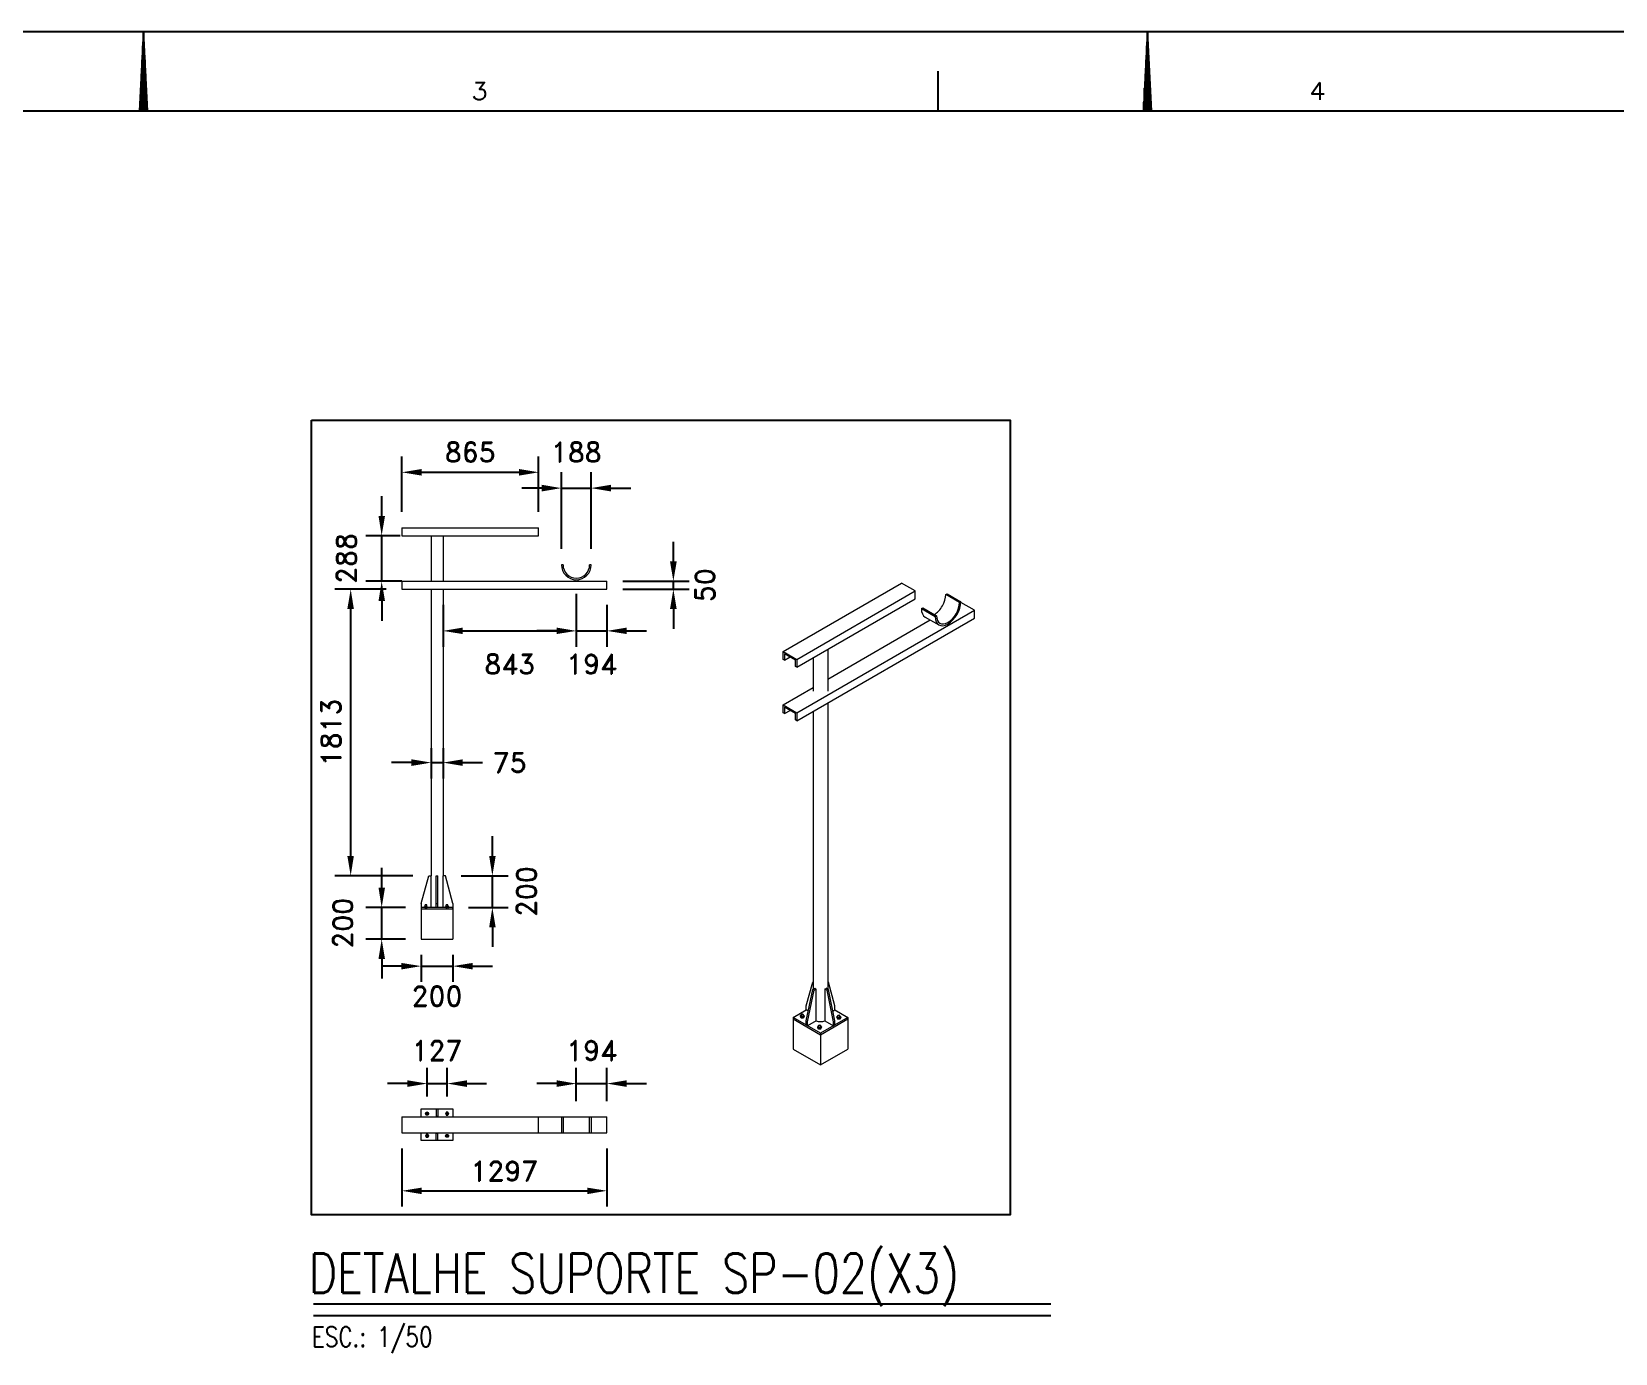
# Model space of a CAD drawing. Header units: millimetres. Extents: x -312439 to 477422, y -331570 to 212570.
# Drawn here: x 347909 to 357926, y 72736 to 81095 of the extents above; entities that cross this region are included whole.
import ezdxf
from ezdxf.enums import TextEntityAlignment as Align

# ---------------------------------------------------------------- set-up
doc = ezdxf.new("R2010")
doc.units = ezdxf.units.MM
for name, color, linetype in [('1', 7, 'Continuous'), ('2', 2, 'Continuous'), ('4', 4, 'Continuous'), ('FORMATO A1', 1, 'Continuous')]:
    doc.layers.add(name, color=color, linetype=linetype)
doc.styles.add('ROMAND', font='ROMAND.SHX')
doc.styles.add('ROMANS', font='romans.shx', dxfattribs={"height": 187.5})
doc.dimstyles.new('1-50 (MILIMETRO)', dxfattribs={"dimscale": 0, "dimtxt": 125, "dimasz": 125, "dimexe": 100, "dimexo": 100, "dimgap": 50, "dimtad": 0, "dimdec": 0, "dimzin": 0, "dimdsep": 46, "dimtxsty": 'ROMAND', "dimcen": -390, "dimclrd": 1, "dimclre": 1, "dimclrt": 3, "dimadec": 0, "dimazin": 0, "dimtfac": 1, "dimtdec": 0, "dimtix": 1, "dimtmove": 2, "dimatfit": 2, "dimfxl": 1, "dimtvp": 1, "dimtolj": 1, "dimtzin": 0, "dimarcsym": 0})

# ---------------------------------------------------------------- blocks, each defined once
blk = doc.blocks.new('A$C2D342850')
at = {"layer": 'FORMATO A1', "color": 1, "linetype": 'Continuous'}
for p, q in [((84100, 0), (0, 0)), ((21450, 0), (21399.5, -1000)), ((21450, -1000), (21450, 0)), ((21500.5, -1000), (21450, 0)), ((34150, 0), (34099.5, -1000)), ((34150, -1000), (34150, 0)), ((34200.5, -1000), (34150, 0)), ((21441, -1000), (21441, -178.22)), ((21459, -1000), (21459, -178.22)), ((34141, -1000), (34141, -178.22)), ((34159, -1000), (34159, -178.22)), ((21432, -1000), (21432, -356.44)), ((21468, -1000), (21468, -356.44)), ((34132, -1000), (34132, -356.44)), ((34168, -1000), (34168, -356.44)), ((21423, -1000), (21423, -534.65)), ((21477, -1000), (21477, -534.65)), ((31500, -1000), (31500, -500)), ((34123, -1000), (34123, -534.65)), ((34177, -1000), (34177, -534.65)), ((21414, -1000), (21414, -712.87)), ((21486, -1000), (21486, -712.87)), ((34114, -1000), (34114, -712.87)), ((34186, -1000), (34186, -712.87)), ((36331.76, -643.44), (36331.76, -860)), ((21405, -1000), (21405, -891.09)), ((21495, -1000), (21495, -891.09)), ((34105, -1000), (34105, -891.09)), ((34195, -1000), (34195, -891.09))]:
    blk.add_line(p, q, dxfattribs=at)
at = {"layer": 'FORMATO A1', "color": 2, "linetype": 'Continuous'}
blk.add_line((2500, -1000), (83100, -1000), dxfattribs=at)
at = {"layer": 'FORMATO A1', "color": 1, "linetype": 'Continuous'}
for points in [[(25649.26, -643.44), (25762.7, -643.44), (25700.83, -725.94), (25731.76, -725.94), (25752.39, -736.25), (25762.7, -746.56), (25773.01, -777.5), (25773.01, -798.12), (25762.7, -829.06), (25742.08, -849.69), (25711.14, -860), (25680.2, -860), (25649.26, -849.69), (25638.95, -839.37), (25628.64, -818.75)], [(36331.76, -643.44), (36228.64, -787.81), (36383.33, -787.81)]]:
    blk.add_lwpolyline(points, dxfattribs=at)
blk = doc.blocks.new('*D182')
at = {"color": 1, "lineweight": -2, "transparency": 16777216}
for p, q in [((350410, 74360), (350410, 74542)), ((350537, 74360), (350537, 74542)), ((350285, 74442), (350160, 74442)), ((350410, 74442), (350537, 74442)), ((350662, 74442), (350787, 74442))]:
    blk.add_line(p, q, dxfattribs=at)
at = {"color": 1, "transparency": 16777216}
for points in [[(350285, 74463), (350285, 74421), (350410, 74442)], [(350662, 74463), (350662, 74421), (350537, 74442)]]:
    blk.add_solid(points, dxfattribs=at)
at = {"layer": 'Defpoints', "color": 0, "transparency": 16777216}
for p in [(350537, 74442), (350410, 74260), (350537, 74260)]:
    blk.add_point(p, dxfattribs=at)
at = {"color": 3, "transparency": 16777216, "insert": (350473, 74651), "char_height": 125, "attachment_point": 5, "style": 'ROMAND'}
blk.add_mtext('\\A1;127', dxfattribs=at)
blk = doc.blocks.new('*D183')
at = {"color": 1, "lineweight": -2, "transparency": 16777216}
for p, q in [((351354, 74331), (351354, 74542)), ((351548, 74331), (351548, 74542)), ((351229, 74442), (351104, 74442)), ((351354, 74442), (351548, 74442)), ((351673, 74442), (351798, 74442))]:
    blk.add_line(p, q, dxfattribs=at)
at = {"color": 1, "transparency": 16777216}
for points in [[(351229, 74463), (351229, 74421), (351354, 74442)], [(351673, 74463), (351673, 74421), (351548, 74442)]]:
    blk.add_solid(points, dxfattribs=at)
at = {"layer": 'Defpoints', "color": 0, "transparency": 16777216}
for p in [(351548, 74442), (351354, 74231), (351548, 74231)]:
    blk.add_point(p, dxfattribs=at)
at = {"color": 3, "transparency": 16777216, "insert": (351451, 74651), "char_height": 125, "attachment_point": 5, "style": 'ROMAND'}
blk.add_mtext('\\A1;194', dxfattribs=at)
blk = doc.blocks.new('*D184')
at = {"color": 1, "lineweight": -2, "transparency": 16777216}
for p, q in [((350251, 74031), (350251, 73664)), ((351548, 74031), (351548, 73664)), ((350376, 73764), (351423, 73764))]:
    blk.add_line(p, q, dxfattribs=at)
at = {"color": 1, "transparency": 16777216}
for points in [[(350376, 73784), (350376, 73743), (350251, 73764)], [(351423, 73784), (351423, 73743), (351548, 73764)]]:
    blk.add_solid(points, dxfattribs=at)
at = {"layer": 'Defpoints', "color": 0, "transparency": 16777216}
for p in [(350251, 74131), (351548, 74131), (351548, 73764)]:
    blk.add_point(p, dxfattribs=at)
at = {"color": 3, "transparency": 16777216, "insert": (350899, 73889), "char_height": 125, "attachment_point": 5, "style": 'ROMAND'}
blk.add_mtext('\\A1;1297', dxfattribs=at)
blk = doc.blocks.new('*D185')
at = {"color": 1, "lineweight": -2, "transparency": 16777216}
for p, q in [((350373, 75256), (350373, 75085)), ((350573, 75256), (350573, 75085)), ((350248, 75185), (350123, 75185)), ((350373, 75185), (350573, 75185)), ((350698, 75185), (350823, 75185))]:
    blk.add_line(p, q, dxfattribs=at)
at = {"color": 1, "transparency": 16777216}
for points in [[(350248, 75205), (350248, 75164), (350373, 75185)], [(350698, 75205), (350698, 75164), (350573, 75185)]]:
    blk.add_solid(points, dxfattribs=at)
at = {"layer": 'Defpoints', "color": 0, "transparency": 16777216}
for p in [(350373, 75356), (350573, 75356), (350573, 75185)]:
    blk.add_point(p, dxfattribs=at)
at = {"color": 3, "transparency": 16777216, "insert": (350473, 74995), "char_height": 125, "attachment_point": 5, "style": 'ROMAND'}
blk.add_mtext('\\A1;200', dxfattribs=at)
blk = doc.blocks.new('*D186')
at = {"color": 1, "lineweight": -2, "transparency": 16777216}
for p, q in [((350123, 75681), (350123, 75806)), ((350273, 75556), (350023, 75556)), ((350123, 75356), (350123, 75556)), ((350273, 75356), (350023, 75356)), ((350123, 75231), (350123, 75106))]:
    blk.add_line(p, q, dxfattribs=at)
at = {"color": 1, "transparency": 16777216}
for points in [[(350103, 75681), (350144, 75681), (350123, 75556)], [(350103, 75231), (350144, 75231), (350123, 75356)]]:
    blk.add_solid(points, dxfattribs=at)
at = {"layer": 'Defpoints', "color": 0, "transparency": 16777216}
for p in [(350123, 75556), (350373, 75556), (350373, 75356)]:
    blk.add_point(p, dxfattribs=at)
at = {"color": 3, "transparency": 16777216, "insert": (349877, 75456), "char_height": 125, "attachment_point": 5, "rotation": 90, "style": 'ROMAND'}
blk.add_mtext('\\A1;200', dxfattribs=at)
blk = doc.blocks.new('*D187')
at = {"color": 1, "lineweight": -2, "transparency": 16777216}
for p, q in [((350823, 75881), (350823, 76006)), ((350626, 75756), (350923, 75756)), ((350823, 75556), (350823, 75756)), ((350673, 75556), (350923, 75556)), ((350823, 75431), (350823, 75306))]:
    blk.add_line(p, q, dxfattribs=at)
at = {"color": 1, "transparency": 16777216}
for points in [[(350803, 75881), (350844, 75881), (350823, 75756)], [(350803, 75431), (350844, 75431), (350823, 75556)]]:
    blk.add_solid(points, dxfattribs=at)
at = {"layer": 'Defpoints', "color": 0, "transparency": 16777216}
for p in [(350526, 75756), (350823, 75756), (350573, 75556)]:
    blk.add_point(p, dxfattribs=at)
at = {"color": 3, "transparency": 16777216, "insert": (351039, 75656), "char_height": 125, "attachment_point": 5, "rotation": 90, "style": 'ROMAND'}
blk.add_mtext('\\A1;200', dxfattribs=at)
blk = doc.blocks.new('*D188')
at = {"color": 1, "lineweight": -2, "transparency": 16777216}
for p, q in [((350151, 77569), (349827, 77569)), ((349927, 75881), (349927, 77444)), ((350321, 75756), (349827, 75756))]:
    blk.add_line(p, q, dxfattribs=at)
at = {"color": 1, "transparency": 16777216}
for points in [[(349906, 77444), (349947, 77444), (349927, 77569)], [(349906, 75881), (349947, 75881), (349927, 75756)]]:
    blk.add_solid(points, dxfattribs=at)
at = {"layer": 'Defpoints', "color": 0, "transparency": 16777216}
for p in [(349927, 77569), (350251, 77569), (350421, 75756)]:
    blk.add_point(p, dxfattribs=at)
at = {"color": 3, "transparency": 16777216, "insert": (349802, 76663), "char_height": 125, "attachment_point": 5, "rotation": 90, "style": 'ROMAND'}
blk.add_mtext('\\A1;1813', dxfattribs=at)
blk = doc.blocks.new('*D31')
at = {"color": 1, "lineweight": -2, "transparency": 16777216}
for p, q in [((350123, 78032), (350123, 78157)), ((350241, 77907), (350023, 77907)), ((350123, 77619), (350123, 77907)), ((350250, 77619), (350023, 77619)), ((350123, 77494), (350123, 77369))]:
    blk.add_line(p, q, dxfattribs=at)
at = {"color": 1, "transparency": 16777216}
for points in [[(350103, 78032), (350144, 78032), (350123, 77907)], [(350103, 77494), (350144, 77494), (350123, 77619)]]:
    blk.add_solid(points, dxfattribs=at)
at = {"layer": 'Defpoints', "color": 0, "transparency": 16777216}
for p in [(350123, 77907), (350341, 77907), (350350, 77619)]:
    blk.add_point(p, dxfattribs=at)
at = {"color": 3, "transparency": 16777216, "insert": (349900, 77763), "char_height": 125, "attachment_point": 5, "rotation": 90, "style": 'ROMAND'}
blk.add_mtext('\\A1;288', dxfattribs=at)
blk = doc.blocks.new('*D191')
at = {"color": 1, "lineweight": -2, "transparency": 16777216}
for p, q in [((350251, 78057), (350251, 78408)), ((351116, 78057), (351116, 78408)), ((350376, 78308), (350991, 78308))]:
    blk.add_line(p, q, dxfattribs=at)
at = {"color": 1, "transparency": 16777216}
for points in [[(350376, 78329), (350376, 78287), (350251, 78308)], [(350991, 78329), (350991, 78287), (351116, 78308)]]:
    blk.add_solid(points, dxfattribs=at)
at = {"layer": 'Defpoints', "color": 0, "transparency": 16777216}
for p in [(351116, 78308), (350251, 77957), (351116, 77957)]:
    blk.add_point(p, dxfattribs=at)
at = {"color": 3, "transparency": 16777216, "insert": (350683, 78436), "char_height": 125, "attachment_point": 5, "style": 'ROMAND'}
blk.add_mtext('\\A1;865', dxfattribs=at)
blk = doc.blocks.new('*D179')
at = {"color": 1, "lineweight": -2, "transparency": 16777216}
for p, q in [((351354, 77539), (351354, 77205)), ((350511, 77469), (350511, 77205)), ((350636, 77305), (351229, 77305))]:
    blk.add_line(p, q, dxfattribs=at)
at = {"color": 1, "transparency": 16777216}
for points in [[(350636, 77326), (350636, 77285), (350511, 77305)], [(351229, 77326), (351229, 77285), (351354, 77305)]]:
    blk.add_solid(points, dxfattribs=at)
at = {"layer": 'Defpoints', "color": 0, "transparency": 16777216}
for p in [(351354, 77639), (350511, 77569), (351354, 77305)]:
    blk.add_point(p, dxfattribs=at)
at = {"color": 3, "transparency": 16777216, "insert": (350933, 77095), "char_height": 125, "attachment_point": 5, "style": 'ROMAND'}
blk.add_mtext('\\A1;843', dxfattribs=at)
blk = doc.blocks.new('*D180')
at = {"color": 1, "lineweight": -2, "transparency": 16777216}
for p, q in [((351354, 77539), (351354, 77205)), ((351548, 77469), (351548, 77205)), ((351229, 77305), (351104, 77305)), ((351354, 77305), (351548, 77305)), ((351673, 77305), (351798, 77305))]:
    blk.add_line(p, q, dxfattribs=at)
at = {"color": 1, "transparency": 16777216}
for points in [[(351229, 77326), (351229, 77285), (351354, 77305)], [(351673, 77326), (351673, 77285), (351548, 77305)]]:
    blk.add_solid(points, dxfattribs=at)
at = {"layer": 'Defpoints', "color": 0, "transparency": 16777216}
for p in [(351354, 77639), (351548, 77569), (351548, 77305)]:
    blk.add_point(p, dxfattribs=at)
at = {"color": 3, "transparency": 16777216, "insert": (351451, 77095), "char_height": 125, "attachment_point": 5, "style": 'ROMAND'}
blk.add_mtext('\\A1;194', dxfattribs=at)
blk = doc.blocks.new('*D181')
at = {"color": 1, "lineweight": -2, "transparency": 16777216}
for p, q in [((351968, 77744), (351968, 77869)), ((351648, 77619), (352068, 77619)), ((351648, 77569), (352068, 77569)), ((351968, 77569), (351968, 77619)), ((351968, 77444), (351968, 77319))]:
    blk.add_line(p, q, dxfattribs=at)
at = {"color": 1, "transparency": 16777216}
for points in [[(351947, 77744), (351989, 77744), (351968, 77619)], [(351947, 77444), (351989, 77444), (351968, 77569)]]:
    blk.add_solid(points, dxfattribs=at)
at = {"layer": 'Defpoints', "color": 0, "transparency": 16777216}
for p in [(351548, 77619), (351548, 77569), (351968, 77619)]:
    blk.add_point(p, dxfattribs=at)
at = {"color": 3, "transparency": 16777216, "insert": (352168, 77594), "char_height": 125, "attachment_point": 5, "rotation": 90, "style": 'ROMAND'}
blk.add_mtext('\\A1;50', dxfattribs=at)
blk = doc.blocks.new('*D208')
at = {"color": 1, "lineweight": -2, "transparency": 16777216}
for p, q in [((351260, 77823), (351260, 78308)), ((351448, 77823), (351448, 78308)), ((351135, 78208), (351010, 78208)), ((351260, 78208), (351448, 78208)), ((351573, 78208), (351698, 78208))]:
    blk.add_line(p, q, dxfattribs=at)
at = {"color": 1, "transparency": 16777216}
for points in [[(351135, 78229), (351135, 78187), (351260, 78208)], [(351573, 78229), (351573, 78187), (351448, 78208)]]:
    blk.add_solid(points, dxfattribs=at)
at = {"layer": 'Defpoints', "color": 0, "transparency": 16777216}
for p in [(351448, 78208), (351260, 77723), (351448, 77723)]:
    blk.add_point(p, dxfattribs=at)
at = {"color": 3, "transparency": 16777216, "insert": (351354, 78436), "char_height": 125, "attachment_point": 5, "style": 'ROMAND'}
blk.add_mtext('\\A1;188', dxfattribs=at)
blk = doc.blocks.new('*D214')
at = {"color": 1, "lineweight": -2, "transparency": 16777216}
for p, q in [((350436, 76563), (350436, 76372)), ((350511, 76563), (350511, 76372)), ((350311, 76472), (350186, 76472)), ((350436, 76472), (350511, 76472)), ((350636, 76472), (350761, 76472))]:
    blk.add_line(p, q, dxfattribs=at)
at = {"color": 1, "transparency": 16777216}
for points in [[(350311, 76493), (350311, 76451), (350436, 76472)], [(350636, 76493), (350636, 76451), (350511, 76472)]]:
    blk.add_solid(points, dxfattribs=at)
at = {"layer": 'Defpoints', "color": 0, "transparency": 16777216}
for p in [(350436, 76663), (350511, 76663), (350511, 76472)]:
    blk.add_point(p, dxfattribs=at)
at = {"color": 3, "transparency": 16777216, "insert": (350933, 76472), "char_height": 125, "attachment_point": 5, "style": 'ROMAND'}
blk.add_mtext('\\A1;75', dxfattribs=at)

msp = doc.modelspace()

# ---------------------------------------------------------------- linework, layer by layer
at = {"color": 3, "linetype": 'Continuous', "lineweight": 0, "extrusion": (0, 1, 0)}
for p, q in [((350250.65, 77957.228), (350250.65, 77907.228)), ((350250.65, 77957.228), (351115.757, 77957.228)), ((351115.757, 77907.228), (351115.757, 77957.228)), ((350250.65, 77907.228), (351115.757, 77907.228)), ((350435.995, 77907.228), (350435.995, 77618.925)), ((350510.995, 77907.228), (350510.995, 77618.925)), ((351270.08, 77723.075), (351260.08, 77723.075)), ((351448.38, 77723.075), (351438.38, 77723.075)), ((350250.65, 77618.925), (350250.65, 77568.925)), ((350250.65, 77618.925), (351547.971, 77618.925)), ((350250.65, 77568.925), (351547.971, 77568.925)), ((350435.995, 77568.925), (350435.995, 75756.405)), ((350510.995, 77568.925), (350510.995, 75756.405)), ((351344.23, 77629.458), (351344.23, 77618.925)), ((351364.23, 77629.458), (351364.23, 77618.925)), ((351547.971, 77568.925), (351547.971, 77618.925)), ((350373.495, 75581.405), (350420.995, 75756.405)), ((350420.995, 75756.405), (350436.33, 75756.405)), ((350436.33, 75556.405), (350436.33, 75756.405)), ((350468.495, 75556.405), (350468.495, 75756.405)), ((350468.495, 75756.405), (350478.495, 75756.405)), ((350478.495, 75556.405), (350478.495, 75756.405)), ((350525.995, 75756.405), (350510.66, 75756.405)), ((350510.66, 75756.405), (350510.66, 75556.405)), ((350573.495, 75581.405), (350525.995, 75756.405)), ((350373.495, 75581.405), (350373.495, 75356.405)), ((350573.495, 75556.405), (350373.495, 75556.405)), ((350373.495, 75546.405), (350573.495, 75546.405)), ((350394.383, 75562.285), (350411.782, 75562.285)), ((350394.383, 75557.182), (350394.383, 75561.508)), ((350408.526, 75571.72), (350397.639, 75571.72)), ((350397.639, 75562.285), (350397.639, 75571.72)), ((350403.082, 75557.182), (350403.082, 75561.508)), ((350408.526, 75562.285), (350408.526, 75571.72)), ((350411.782, 75557.182), (350411.782, 75561.508)), ((350468.495, 75581.405), (350478.495, 75581.405)), ((350528.192, 75562.285), (350526.846, 75561.508)), ((350526.846, 75557.182), (350526.846, 75561.508)), ((350528.192, 75556.405), (350526.846, 75557.182)), ((350528.192, 75562.285), (350545.59, 75562.285)), ((350542.335, 75571.72), (350531.447, 75571.72)), ((350531.447, 75562.285), (350531.447, 75571.72)), ((350531.868, 75557.182), (350531.868, 75561.508)), ((350541.913, 75557.182), (350541.913, 75561.508)), ((350542.335, 75562.285), (350542.335, 75571.72)), ((350545.59, 75562.285), (350546.936, 75561.508)), ((350545.59, 75556.405), (350546.936, 75557.182)), ((350546.936, 75557.182), (350546.936, 75561.508)), ((350573.495, 75581.405), (350573.495, 75356.405)), ((350573.495, 75546.405), (350573.495, 75556.405)), ((350373.495, 75356.405), (350573.495, 75356.405))]:
    msp.add_line(p, q, dxfattribs=at)
at = {"color": 3, "linetype": 'Continuous', "lineweight": 0, "extrusion": (1.66533e-16, 0.816497, 0.57735)}
for p, q in [((352662.739, 77175.058), (353411.943, 77607.612)), ((352749.341, 77125.058), (353498.546, 77557.612)), ((353498.546, 77557.612), (353411.943, 77607.612)), ((353498.546, 77507.612), (353498.546, 77557.612)), ((353691.343, 77534.771), (353700.004, 77539.771)), ((353777.946, 77484.771), (353691.343, 77534.771)), ((353700.004, 77539.771), (353786.606, 77489.771)), ((352749.341, 77075.058), (353498.546, 77507.612)), ((352749.341, 76786.756), (353872.854, 77435.416)), ((353536.931, 77445.621), (353545.591, 77450.621)), ((353536.931, 77445.621), (353623.534, 77395.621)), ((353545.591, 77450.621), (353632.194, 77400.621)), ((353786.606, 77489.771), (353777.946, 77484.771)), ((353872.854, 77435.416), (353786.515, 77485.264)), ((353872.854, 77385.416), (353872.854, 77435.416)), ((352749.341, 76736.756), (353872.854, 77385.416)), ((352944.957, 76999.695), (353593.354, 77374.047)), ((353560.812, 77392.835), (353647.415, 77342.835)), ((353632.194, 77400.621), (353623.534, 77395.621)), ((352662.739, 77175.058), (352749.341, 77125.058)), ((352662.739, 77125.058), (352662.739, 77175.058)), ((352740.681, 77120.058), (352671.399, 77160.058)), ((352671.399, 77160.058), (352671.399, 77120.058)), ((352671.399, 77120.058), (352706.04, 77140.058)), ((352853.102, 77134.964), (352853.102, 76923.179)), ((352944.957, 77187.997), (352944.957, 76923.179)), ((352671.399, 77120.058), (352662.739, 77125.058)), ((352740.681, 77080.058), (352740.681, 77120.058)), ((352749.341, 77075.058), (352740.681, 77080.058)), ((352749.341, 77125.058), (352749.341, 77075.058)), ((352662.739, 76836.756), (352853.102, 76946.662)), ((352662.739, 76836.756), (352749.341, 76786.756)), ((352662.739, 76786.756), (352662.739, 76836.756)), ((352944.957, 76849.695), (352944.957, 75039.142)), ((352671.399, 76781.756), (352662.739, 76786.756)), ((352740.681, 76781.756), (352671.399, 76821.756)), ((352671.399, 76821.756), (352671.399, 76781.756)), ((352671.399, 76781.756), (352706.04, 76801.756)), ((352740.681, 76741.756), (352740.681, 76781.756)), ((352749.341, 76736.756), (352740.681, 76741.756)), ((352749.341, 76786.756), (352749.341, 76736.756)), ((352853.102, 76796.662), (352853.102, 75039.142)), ((352808.097, 74933.158), (352849.233, 75084.408)), ((352808.097, 74838.158), (352849.233, 75036.908)), ((352816.757, 74833.158), (352857.893, 75031.908)), ((352853.102, 75086.642), (352849.233, 75084.408)), ((352849.233, 75084.408), (352853.102, 75082.175)), ((352849.233, 75036.908), (352862.513, 75044.576)), ((352849.233, 75036.908), (352857.893, 75031.908)), ((352857.893, 75031.908), (352871.174, 75039.576)), ((352871.174, 74839.576), (352871.174, 75039.576)), ((352940.166, 75031.908), (352926.885, 75039.576)), ((352926.885, 75039.576), (352926.885, 74839.576)), ((352948.826, 75036.908), (352935.546, 75044.576)), ((352940.166, 75031.908), (352948.826, 75036.908)), ((352981.302, 74833.158), (352940.166, 75031.908)), ((352948.826, 75084.408), (352944.957, 75086.642)), ((352948.826, 75084.408), (352944.957, 75082.175)), ((352989.962, 74933.158), (352948.826, 75084.408)), ((352989.962, 74838.158), (352948.826, 75036.908)), ((352808.097, 74908.158), (352808.097, 74933.158)), ((352989.962, 74908.158), (352989.962, 74933.158)), ((352725.824, 74860.658), (352808.097, 74908.158)), ((352725.824, 74860.658), (352725.824, 74660.658)), ((352899.029, 74760.658), (352725.824, 74860.658)), ((352725.824, 74850.658), (352899.029, 74750.658)), ((352771.265, 74866.782), (352771.265, 74871.108)), ((352774.449, 74859.921), (352774.449, 74864.247)), ((352776.481, 74870.047), (352776.481, 74879.482)), ((352786.332, 74858.083), (352786.332, 74862.409)), ((352789.815, 74870.047), (352789.815, 74879.482)), ((352795.031, 74863.105), (352795.031, 74867.432)), ((352821.039, 74900.686), (352808.097, 74908.158)), ((352808.097, 74838.158), (352816.757, 74833.158)), ((352808.097, 74813.158), (352808.097, 74838.158)), ((352871.174, 74839.576), (352816.757, 74808.158)), ((352816.757, 74808.158), (352816.757, 74833.158)), ((353072.235, 74860.658), (352899.029, 74760.658)), ((352899.029, 74750.658), (353072.235, 74850.658)), ((352926.885, 74839.576), (352981.302, 74808.158)), ((352977.02, 74900.686), (352989.962, 74908.158)), ((352981.302, 74833.158), (352989.962, 74838.158)), ((352981.302, 74808.158), (352981.302, 74833.158)), ((352989.962, 74908.158), (353072.235, 74860.658)), ((352989.962, 74813.158), (352989.962, 74838.158)), ((353003.028, 74859.765), (353003.028, 74864.091)), ((353006.212, 74852.904), (353006.212, 74857.23)), ((353008.244, 74863.03), (353008.244, 74872.465)), ((353018.095, 74851.066), (353018.095, 74855.392)), ((353021.578, 74863.03), (353021.578, 74872.465)), ((353026.794, 74856.089), (353026.794, 74860.415)), ((353072.235, 74860.658), (353072.235, 74660.658)), ((352881.069, 74792.693), (352881.069, 74797.019)), ((352886.285, 74799.634), (352886.285, 74809.069)), ((352889.769, 74787.67), (352889.769, 74791.996)), ((352899.029, 74760.658), (352899.029, 74560.658)), ((352899.62, 74799.634), (352899.62, 74809.069)), ((352901.652, 74789.509), (352901.652, 74793.835)), ((352904.836, 74796.37), (352904.836, 74800.696)), ((352725.824, 74660.658), (352899.029, 74560.658)), ((352899.029, 74560.658), (353072.235, 74660.658))]:
    msp.add_line(p, q, dxfattribs=at)
at = {"color": 3, "linetype": 'Continuous', "lineweight": 0}
for p, q in [((350250.65, 74231.307), (350250.65, 74131.307)), ((350250.65, 74231.307), (351448.38, 74231.307)), ((350373.495, 74231.307), (350373.495, 74281.307)), ((350373.495, 74281.307), (350573.495, 74281.307)), ((350468.495, 74281.307), (350468.495, 74231.307)), ((350478.495, 74233.807), (350468.495, 74233.807)), ((350478.495, 74281.307), (350478.495, 74231.307)), ((350573.495, 74281.307), (350573.495, 74231.307)), ((351115.757, 74131.307), (351115.757, 74231.307)), ((351260.08, 74231.307), (351260.08, 74131.307)), ((351270.08, 74231.307), (351438.38, 74231.307)), ((351270.08, 74231.307), (351270.08, 74131.307)), ((351438.38, 74131.307), (351438.38, 74231.307)), ((351448.38, 74231.307), (351448.38, 74131.307)), ((351448.38, 74231.307), (351547.971, 74231.307)), ((351547.971, 74131.307), (351547.971, 74231.307)), ((350250.65, 74131.307), (351115.757, 74131.307)), ((350373.495, 74081.307), (350373.495, 74131.307)), ((350468.495, 74081.307), (350468.495, 74131.307)), ((350468.495, 74128.807), (350478.495, 74128.807)), ((350478.495, 74081.307), (350478.495, 74131.307)), ((350573.495, 74131.307), (350573.495, 74081.307)), ((351115.757, 74131.307), (351547.971, 74131.307)), ((351448.38, 74131.307), (351547.971, 74131.307)), ((350573.495, 74081.307), (350373.495, 74081.307))]:
    msp.add_line(p, q, dxfattribs=at)
msp.add_lwpolyline([(349678.747, 78637.787), (354098.093, 78637.787), (354098.093, 73612.169), (349678.747, 73612.169)], close=True)
for centre, radius in [((350410.099, 74251.72), 8.699), ((350410.099, 74251.72), 5.444), ((350536.891, 74251.72), 8.699), ((350536.891, 74251.72), 5.444), ((350410.099, 74110.894), 8.699), ((350410.099, 74110.894), 5.444), ((350536.891, 74110.894), 8.699), ((350536.891, 74110.894), 5.444)]:
    msp.add_circle(centre, radius, dxfattribs=at)
for centre, radius, start, end in [((351354.23, 77723.075), 94.15, 180, 0), ((351354.23, 77723.075), 84.15, 180, 0), ((350410.099, 74251.72), 8.699, 90, 150)]:
    msp.add_arc(centre, radius, start, end, dxfattribs=at)
for centre, major_axis, start_param, end_param in [((353618.467, 77492.696), (-51.531, -89.255), 0.785398163, 2.35619449), ((353618.467, 77492.696), (-57.655, -99.861), 5.497787144, 6.283185307), ((353705.07, 77442.696), (-57.655, -99.861), 5.497787144, 8.639379797), ((353705.07, 77442.696), (-51.531, -89.255), 5.497787144, 8.639379797), ((352899.029, 75060.658), (45.928, 0), 3.793259228, 4.060722406), ((352899.029, 75060.658), (-45.928, 0), 2.222462901, 2.48992608), ((352783.148, 74870.047), (10.654, 0), 2.35619449, 3.403392041), ((352783.148, 74870.047), (10.654, 0), 3.403392041, 4.450589593), ((352783.148, 74870.047), (10.654, 0), 2.24694203, 2.35619449), ((352783.148, 74870.047), (-6.667, 0), 0, 3.141592654), ((352783.148, 74870.047), (10.654, 0), 4.450589593, 5.497787144), ((352783.148, 74870.047), (10.654, 0), 0.261799388, 0.894650623), ((352783.148, 74870.047), (10.654, 0), 5.497787144, 6.544984695), ((352899.029, 74860.658), (45.928, 0), 4.060722406, 5.364055554), ((353014.911, 74863.03), (-10.654, 0), 5.497787144, 6.544984695), ((353014.911, 74863.03), (-10.654, 0), 0.261799388, 1.308996939), ((353014.911, 74863.03), (-10.654, 0), 5.388534684, 5.497787144), ((353014.911, 74863.03), (6.667, 0), 3.141592654, 5.497787144), ((353014.911, 74863.03), (-10.654, 0), 1.308996939, 2.35619449), ((353014.911, 74863.03), (6.667, 0), 5.497787144, 6.283185307), ((353014.911, 74863.03), (-10.654, 0), 3.403392041, 4.036243277), ((353014.911, 74863.03), (-10.654, 0), 2.35619449, 3.403392041), ((352892.953, 74799.634), (10.654, 0), 2.879793266, 3.926990817), ((352892.953, 74799.634), (10.654, 0), 2.24694203, 2.879793266), ((352892.953, 74799.634), (10.654, 0), 3.926990817, 4.974188368), ((352892.953, 74799.634), (6.667, 0), 3.141592654, 3.926990817), ((352892.953, 74799.634), (6.667, 0), 3.926990817, 6.283185307), ((352892.953, 74799.634), (10.654, 0), 4.974188368, 6.021385919), ((352892.953, 74799.634), (10.654, 0), 0.785398163, 0.894650623), ((352892.953, 74799.634), (10.654, 0), 6.021385919, 7.068583471)]:
    msp.add_ellipse(centre, major_axis=major_axis, ratio=0.577350269, start_param=start_param, end_param=end_param, dxfattribs=at)
for centre, major_axis in [((352783.148, 74879.482), (-6.667, 0)), ((353014.911, 74872.465), (6.667, 0)), ((352892.953, 74809.069), (6.667, 0))]:
    msp.add_ellipse(centre, major_axis=major_axis, ratio=0.577350269, dxfattribs=at)
for points, weights in [([(350394.383, 75561.508), (350394.383, 75562.285), (350394.383, 75562.285)], [1, 1.0379548493, 1]), ([(350398.733, 75562.285), (350396.714, 75562.285), (350394.383, 75561.508)], [1, 1.03795484929, 1]), ([(350394.383, 75557.182), (350396.714, 75556.405), (350398.733, 75556.405)], [1, 1.0379548493, 1]), ([(350394.383, 75556.405), (350394.383, 75556.405), (350394.383, 75557.182)], [1, 1.03795484931, 1]), ([(350403.082, 75561.508), (350400.751, 75562.285), (350398.733, 75562.285)], [1, 1.03795484931, 1]), ([(350398.733, 75556.405), (350400.751, 75556.405), (350403.082, 75557.182)], [1, 1.03795484931, 1]), ([(350407.432, 75562.285), (350405.413, 75562.285), (350403.082, 75561.508)], [1, 1.0379548493, 1]), ([(350403.082, 75557.182), (350405.413, 75556.405), (350407.432, 75556.405)], [1, 1.03795484929, 1]), ([(350411.782, 75561.508), (350409.451, 75562.285), (350407.432, 75562.285)], [1, 1.0379548493, 1]), ([(350407.432, 75556.405), (350409.451, 75556.405), (350411.782, 75557.182)], [1, 1.03795484931, 1]), ([(350411.782, 75562.285), (350411.782, 75562.285), (350411.782, 75561.508)], [1, 1.0379548493, 1]), ([(350411.782, 75557.182), (350411.782, 75556.405), (350411.782, 75556.405)], [1, 1.0379548493, 1]), ([(350529.357, 75562.285), (350528.192, 75562.285), (350526.846, 75561.508)], [1, 1.0379548493, 1]), ([(350526.846, 75557.182), (350528.192, 75556.405), (350529.357, 75556.405)], [1, 1.0379548493, 1]), ([(350531.868, 75561.508), (350530.523, 75562.285), (350529.357, 75562.285)], [1, 1.0379548493, 1]), ([(350529.357, 75556.405), (350530.523, 75556.405), (350531.868, 75557.182)], [1, 1.0379548493, 1]), ([(350536.891, 75562.285), (350534.56, 75562.285), (350531.868, 75561.508)], [1, 1.0379548493, 1]), ([(350531.868, 75557.182), (350534.56, 75556.405), (350536.891, 75556.405)], [1, 1.0379548493, 1]), ([(350541.913, 75561.508), (350539.222, 75562.285), (350536.891, 75562.285)], [1, 1.0379548493, 1]), ([(350536.891, 75556.405), (350539.222, 75556.405), (350541.913, 75557.182)], [1, 1.0379548493, 1]), ([(350544.425, 75562.285), (350543.259, 75562.285), (350541.913, 75561.508)], [1, 1.0379548493, 1]), ([(350541.913, 75557.182), (350543.259, 75556.405), (350544.425, 75556.405)], [1, 1.0379548493, 1]), ([(350546.936, 75561.508), (350545.59, 75562.285), (350544.425, 75562.285)], [1, 1.0379548493, 1]), ([(350544.425, 75556.405), (350545.59, 75556.405), (350546.936, 75557.182)], [1, 1.0379548493, 1]), ([(352771.265, 74871.108), (352773.596, 74873.231), (352775.614, 74874.396)], [1, 1.0379548493, 1]), ([(352772.857, 74868.455), (352772.118, 74870.047), (352771.265, 74871.108)], [1, 1.03795484928, 1]), ([(352771.265, 74866.782), (352772.118, 74864.167), (352772.857, 74862.575)], [1, 1.03795484931, 1]), ([(352774.449, 74864.247), (352773.596, 74866.863), (352772.857, 74868.455)], [1, 1.03795484929, 1]), ([(352772.857, 74862.575), (352773.596, 74860.983), (352774.449, 74859.921)], [1, 1.0379548493, 1]), ([(352780.39, 74864.105), (352777.633, 74864.532), (352774.449, 74864.247)], [1, 1.03795484929, 1]), ([(352774.449, 74859.921), (352777.633, 74858.652), (352780.39, 74858.225)], [1, 1.03795484931, 1]), ([(352775.614, 74874.396), (352776.046, 74874.646), (352776.481, 74874.864)], [1, 1.00788270894, 1.01249115378]), ([(352786.332, 74862.409), (352783.148, 74863.679), (352780.39, 74864.105)], [1, 1.0379548493, 1]), ([(352780.39, 74858.225), (352783.148, 74857.799), (352786.332, 74858.083)], [1, 1.03795484932, 1]), ([(352790.682, 74865.697), (352788.663, 74864.532), (352786.332, 74862.409)], [1, 1.03795484928, 1]), ([(352786.332, 74858.083), (352788.663, 74858.652), (352790.682, 74859.817)], [1, 1.0379548493, 1]), ([(352789.815, 74875.033), (352790.792, 74874.713), (352791.847, 74874.292)], [1.01660040173, 1.01226104367, 1]), ([(352795.031, 74867.432), (352792.7, 74866.863), (352790.682, 74865.697)], [1, 1.03795484929, 1]), ([(352790.682, 74859.817), (352792.7, 74860.983), (352795.031, 74863.105)], [1, 1.0379548493, 1]), ([(352791.847, 74874.292), (352792.7, 74873.231), (352793.439, 74871.639)], [1, 1.0379548493, 1]), ([(352793.439, 74871.639), (352794.178, 74870.047), (352795.031, 74867.432)], [1, 1.0379548493, 1]), ([(353003.028, 74864.091), (353005.359, 74866.214), (353007.377, 74867.38)], [1, 1.0379548493, 1]), ([(353004.62, 74861.438), (353003.881, 74863.03), (353003.028, 74864.091)], [1, 1.0379548493, 1]), ([(353003.028, 74859.765), (353003.881, 74857.15), (353004.62, 74855.558)], [1, 1.0379548493, 1]), ([(353006.212, 74857.23), (353005.359, 74859.846), (353004.62, 74861.438)], [1, 1.0379548493, 1]), ([(353004.62, 74855.558), (353005.359, 74853.966), (353006.212, 74852.904)], [1, 1.0379548493, 1]), ([(353012.153, 74857.088), (353009.396, 74857.515), (353006.212, 74857.23)], [1, 1.0379548493, 1]), ([(353006.212, 74852.904), (353009.396, 74851.635), (353012.153, 74851.208)], [1, 1.0379548493, 1]), ([(353007.377, 74867.38), (353007.809, 74867.629), (353008.244, 74867.847)], [1, 1.00788270894, 1.01249115378]), ([(353018.095, 74855.392), (353014.911, 74856.662), (353012.153, 74857.088)], [1, 1.0379548493, 1]), ([(353012.153, 74851.208), (353014.911, 74850.782), (353018.095, 74851.066)], [1, 1.0379548493, 1]), ([(353022.445, 74858.68), (353020.426, 74857.515), (353018.095, 74855.392)], [1, 1.0379548493, 1]), ([(353018.095, 74851.066), (353020.426, 74851.635), (353022.445, 74852.8)], [1, 1.0379548493, 1]), ([(353021.578, 74868.017), (353022.556, 74867.696), (353023.61, 74867.275)], [1.01660040172, 1.01226104367, 1]), ([(353026.794, 74860.415), (353024.463, 74859.846), (353022.445, 74858.68)], [1, 1.0379548493, 1]), ([(353022.445, 74852.8), (353024.463, 74853.966), (353026.794, 74856.089)], [1, 1.0379548493, 1]), ([(353023.61, 74867.275), (353024.463, 74866.214), (353025.202, 74864.622)], [1, 1.0379548493, 1]), ([(353025.202, 74864.622), (353025.941, 74863.03), (353026.794, 74860.415)], [1, 1.0379548493, 1]), ([(352881.069, 74797.019), (352881.922, 74799.634), (352882.661, 74801.226)], [1, 1.0379548493, 1]), ([(352885.419, 74795.285), (352883.4, 74796.45), (352881.069, 74797.019)], [1, 1.0379548493, 1]), ([(352881.069, 74792.693), (352883.4, 74790.57), (352885.419, 74789.405)], [1, 1.03795484929, 1]), ([(352882.661, 74801.226), (352883.4, 74802.818), (352884.253, 74803.88)], [1, 1.0379548493, 1]), ([(352884.253, 74803.88), (352885.308, 74804.3), (352886.285, 74804.621)], [1, 1.01226104367, 1.01660040172]), ([(352889.769, 74791.996), (352887.438, 74794.119), (352885.419, 74795.285)], [1, 1.0379548493, 1]), ([(352885.419, 74789.405), (352887.438, 74788.239), (352889.769, 74787.67)], [1, 1.03795484931, 1]), ([(352895.71, 74793.692), (352892.953, 74793.266), (352889.769, 74791.996)], [1, 1.03795484929, 1]), ([(352889.769, 74787.67), (352892.953, 74787.386), (352895.71, 74787.812)], [1, 1.0379548493, 1]), ([(352901.652, 74793.835), (352898.468, 74794.119), (352895.71, 74793.692)], [1, 1.03795484931, 1]), ([(352895.71, 74787.812), (352898.468, 74788.239), (352901.652, 74789.509)], [1, 1.03795484931, 1]), ([(352899.62, 74804.451), (352900.055, 74804.233), (352900.486, 74803.984)], [1.01249115378, 1.00788270894, 1]), ([(352900.486, 74803.984), (352902.505, 74802.818), (352904.836, 74800.696)], [1, 1.0379548493, 1]), ([(352903.244, 74798.042), (352902.505, 74796.45), (352901.652, 74793.835)], [1, 1.0379548493, 1]), ([(352901.652, 74789.509), (352902.505, 74790.57), (352903.244, 74792.162)], [1, 1.03795484929, 1]), ([(352904.836, 74800.696), (352903.983, 74799.634), (352903.244, 74798.042)], [1, 1.0379548493, 1]), ([(352903.244, 74792.162), (352903.983, 74793.754), (352904.836, 74796.37)], [1, 1.03795484931, 1]), ([(350400.054, 74251.72), (350401.4, 74254.05), (350402.566, 74256.069)], [1, 1.03795484929, 1]), ([(350402.566, 74247.37), (350401.4, 74249.389), (350400.054, 74251.72)], [1, 1.03795484929, 1]), ([(350402.566, 74256.069), (350403.731, 74258.088), (350405.077, 74260.419)], [1, 1.03795484928, 1]), ([(350405.077, 74243.02), (350403.731, 74245.351), (350402.566, 74247.37)], [1, 1.0379548493, 1]), ([(350405.077, 74260.419), (350407.768, 74260.419), (350410.099, 74260.419)], [1, 1.0379548493, 1]), ([(350410.099, 74243.02), (350407.768, 74243.02), (350405.077, 74243.02)], [1, 1.03795484928, 1]), ([(350410.099, 74260.419), (350412.43, 74260.419), (350415.122, 74260.419)], [1, 1.0379548493, 1]), ([(350415.122, 74243.02), (350412.43, 74243.02), (350410.099, 74243.02)], [1, 1.03795484929, 1]), ([(350415.122, 74260.419), (350416.468, 74258.088), (350417.633, 74256.069)], [1, 1.03795484931, 1]), ([(350417.633, 74247.37), (350416.468, 74245.351), (350415.122, 74243.02)], [1, 1.0379548493, 1]), ([(350417.633, 74256.069), (350418.799, 74254.05), (350420.144, 74251.72)], [1, 1.03795484932, 1]), ([(350420.144, 74251.72), (350418.799, 74249.389), (350417.633, 74247.37)], [1, 1.0379548493, 1]), ([(350529.357, 74256.069), (350528.192, 74254.05), (350526.846, 74251.72)], [1, 1.03795484932, 1]), ([(350526.846, 74251.72), (350528.192, 74249.389), (350529.357, 74247.37)], [1, 1.0379548493, 1]), ([(350531.868, 74260.419), (350530.523, 74258.088), (350529.357, 74256.069)], [1, 1.03795484931, 1]), ([(350529.357, 74247.37), (350530.523, 74245.351), (350531.868, 74243.02)], [1, 1.0379548493, 1]), ([(350536.891, 74260.419), (350534.56, 74260.419), (350531.868, 74260.419)], [1, 1.0379548493, 1]), ([(350531.868, 74243.02), (350534.56, 74243.02), (350536.891, 74243.02)], [1, 1.03795484929, 1]), ([(350541.913, 74260.419), (350539.222, 74260.419), (350536.891, 74260.419)], [1, 1.0379548493, 1]), ([(350536.891, 74243.02), (350539.222, 74243.02), (350541.913, 74243.02)], [1, 1.03795484928, 1]), ([(350544.425, 74256.069), (350543.259, 74258.088), (350541.913, 74260.419)], [1, 1.03795484928, 1]), ([(350541.913, 74243.02), (350543.259, 74245.351), (350544.425, 74247.37)], [1, 1.0379548493, 1]), ([(350546.936, 74251.72), (350545.59, 74254.05), (350544.425, 74256.069)], [1, 1.03795484929, 1]), ([(350544.425, 74247.37), (350545.59, 74249.389), (350546.936, 74251.72)], [1, 1.03795484929, 1]), ([(350402.566, 74115.244), (350401.4, 74113.225), (350400.054, 74110.894)], [1, 1.0379548493, 1]), ([(350400.054, 74110.894), (350401.4, 74108.563), (350402.566, 74106.545)], [1, 1.0379548493, 1]), ([(350405.077, 74119.593), (350403.731, 74117.262), (350402.566, 74115.244)], [1, 1.0379548493, 1]), ([(350402.566, 74106.545), (350403.731, 74104.526), (350405.077, 74102.195)], [1, 1.0379548493, 1]), ([(350410.099, 74119.593), (350407.768, 74119.593), (350405.077, 74119.593)], [1, 1.0379548493, 1]), ([(350405.077, 74102.195), (350407.768, 74102.195), (350410.099, 74102.195)], [1, 1.0379548493, 1]), ([(350415.122, 74119.593), (350412.43, 74119.593), (350410.099, 74119.593)], [1, 1.0379548493, 1]), ([(350410.099, 74102.195), (350412.43, 74102.195), (350415.122, 74102.195)], [1, 1.0379548493, 1]), ([(350417.633, 74115.244), (350416.468, 74117.262), (350415.122, 74119.593)], [1, 1.0379548493, 1]), ([(350415.122, 74102.195), (350416.468, 74104.526), (350417.633, 74106.545)], [1, 1.0379548493, 1]), ([(350420.144, 74110.894), (350418.799, 74113.225), (350417.633, 74115.244)], [1, 1.0379548493, 1]), ([(350417.633, 74106.545), (350418.799, 74108.563), (350420.144, 74110.894)], [1, 1.0379548493, 1]), ([(350526.846, 74110.894), (350528.192, 74113.225), (350529.357, 74115.244)], [1, 1.0379548493, 1]), ([(350529.357, 74106.545), (350528.192, 74108.563), (350526.846, 74110.894)], [1, 1.0379548493, 1]), ([(350529.357, 74115.244), (350530.523, 74117.262), (350531.868, 74119.593)], [1, 1.0379548493, 1]), ([(350531.868, 74102.195), (350530.523, 74104.526), (350529.357, 74106.545)], [1, 1.0379548493, 1]), ([(350531.868, 74119.593), (350534.56, 74119.593), (350536.891, 74119.593)], [1, 1.0379548493, 1]), ([(350536.891, 74102.195), (350534.56, 74102.195), (350531.868, 74102.195)], [1, 1.0379548493, 1]), ([(350536.891, 74119.593), (350539.222, 74119.593), (350541.913, 74119.593)], [1, 1.0379548493, 1]), ([(350541.913, 74102.195), (350539.222, 74102.195), (350536.891, 74102.195)], [1, 1.0379548493, 1]), ([(350541.913, 74119.593), (350543.259, 74117.262), (350544.425, 74115.244)], [1, 1.0379548493, 1]), ([(350544.425, 74106.545), (350543.259, 74104.526), (350541.913, 74102.195)], [1, 1.0379548493, 1]), ([(350544.425, 74115.244), (350545.59, 74113.225), (350546.936, 74110.894)], [1, 1.0379548493, 1]), ([(350546.936, 74110.894), (350545.59, 74108.563), (350544.425, 74106.545)], [1, 1.0379548493, 1])]:
    msp.add_rational_spline(points, weights, degree=2, dxfattribs=at)
at = {"layer": '1', "color": 1}
msp.add_line((349691.925, 72974.644), (354355.352, 72974.644), dxfattribs=at)
at = {"layer": '2', "color": 2}
msp.add_line((349691.925, 73049.644), (354355.352, 73049.644), dxfattribs=at)
at = {"layer": 'FORMATO A1', "color": 2, "linetype": 'Continuous'}
msp.add_line((339142.032, 80594.65, 0), (379442.032, 80594.65, 0), dxfattribs=at)

# ---------------------------------------------------------------- block references
at = {"layer": 'FORMATO A1', "xscale": 0.5, "yscale": 0.5, "zscale": 0.5}
msp.add_blockref('A$C2D342850', (337892.032, 81094.65, 0), dxfattribs=at)

# ---------------------------------------------------------------- texts
at = {"layer": '2', "color": 2, "style": 'ROMANS', "width": 0.8}
msp.add_text('DETALHE SUPORTE SP-02(X3)', height=250, dxfattribs=at).set_placement((349661.411, 73243.346), align=Align.MIDDLE_LEFT)
at = {"layer": '4', "color": 4, "style": 'ROMANS', "width": 0.8}
msp.add_text('ESC.: 1/50', height=125, dxfattribs=at).set_placement((349681.925, 72840.287), align=Align.MIDDLE_LEFT)

# ---------------------------------------------------------------- dimensions: what is measured, and where the dimension line sits
for base, p1, p2, picture, middle in [((351115.757, 78307.943), (350250.65, 77957.228), (351115.757, 77957.228), '*D191', (350683.204, 78435.643)), ((351448.38, 78207.943), (351260.08, 77723.075), (351448.38, 77723.075), '*D208', (351354.23, 78435.643)), ((351354.23, 77305.465), (350510.995, 77568.925), (351354.23, 77638.925), '*D179', (350932.613, 77094.626)), ((351547.971, 77305.465), (351354.23, 77638.925), (351547.971, 77568.925), '*D180', (351451.1, 77094.626)), ((350510.995, 76471.919), (350435.995, 76662.665), (350510.995, 76662.665), '*D214', (350933.445, 76471.919)), ((350573.495, 75184.656), (350373.495, 75356.405), (350573.495, 75356.405), '*D185', (350473.495, 74994.539)), ((350536.891, 74441.667), (350410.099, 74260.419), (350536.891, 74260.419), '*D182', (350473.495, 74650.641)), ((351547.971, 74441.667), (351354.23, 74231.307), (351547.971, 74231.307), '*D183', (351451.1, 74650.641))]:
    dim = msp.add_linear_dim(base=base, p1=p1, p2=p2, dimstyle='1-50 (MILIMETRO)', override={"dimscale": 1})
    dim.commit()
    dim.dimension.update_dxf_attribs({"geometry": picture, "text_midpoint": middle, "dimtype": 160})
for base, p1, p2, picture, middle in [((350123.495, 77907.228), (350350.179, 77618.925), (350340.906, 77907.228), '*D31', (349899.544, 77763.076)), ((351968.079, 77618.925), (351547.971, 77568.925), (351547.971, 77618.925), '*D181', (352167.617, 77594.046)), ((350823.495, 75756.405), (350573.495, 75556.405), (350525.995, 75756.405), '*D187', (351039.239, 75656.405)), ((350123.495, 75556.405), (350373.495, 75356.405), (350373.495, 75556.405), '*D186', (349877, 75456.405))]:
    dim = msp.add_linear_dim(base=base, p1=p1, p2=p2, angle=90, dimstyle='1-50 (MILIMETRO)', override={"dimscale": 1})
    dim.commit()
    dim.dimension.update_dxf_attribs({"geometry": picture, "text_midpoint": middle, "dimtype": 160})
dim = msp.add_linear_dim(base=(349926.659, 77568.925), p1=(350420.995, 75756.405), p2=(350250.65, 77568.925), angle=90, dimstyle='1-50 (MILIMETRO)', override={"dimscale": 1})
dim.commit()
dim.dimension.update_dxf_attribs({"geometry": '*D188', "text_midpoint": (349801.659, 76662.665)})
dim = msp.add_linear_dim(base=(351547.971, 73763.574), p1=(350250.65, 74131.307), p2=(351547.971, 74131.307), dimstyle='1-50 (MILIMETRO)', override={"dimscale": 1})
dim.commit()
dim.dimension.update_dxf_attribs({"geometry": '*D184', "text_midpoint": (350899.31, 73888.574)})

doc.saveas('drawing.dxf')
